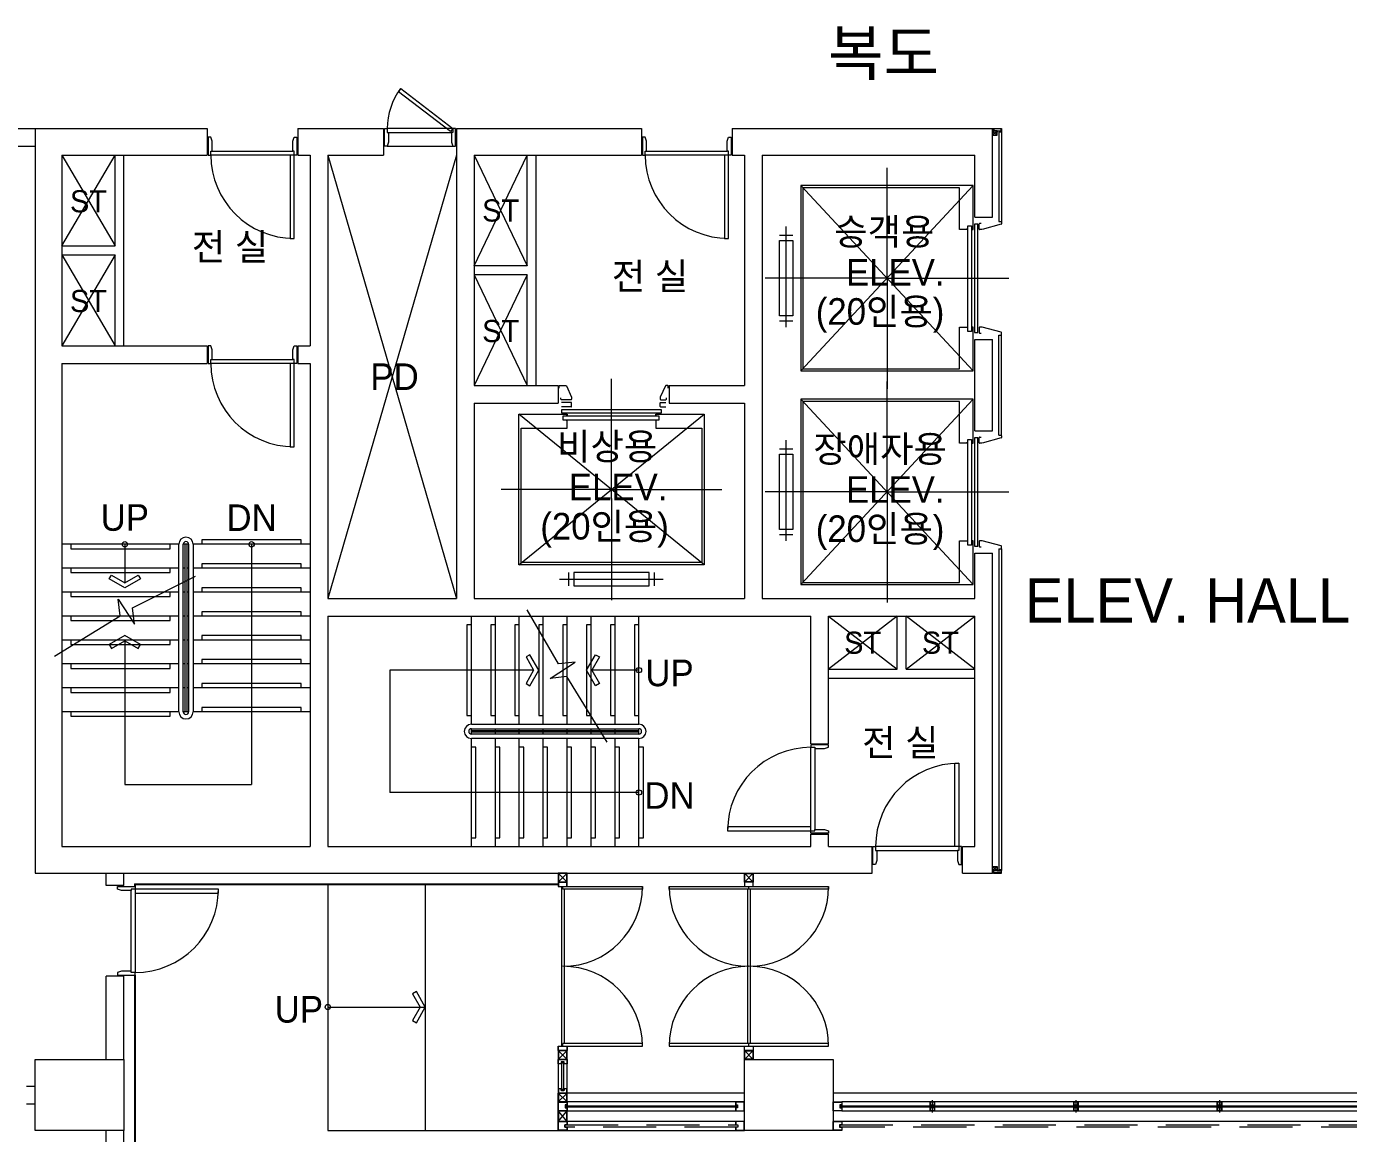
# Model space of a CAD drawing. Header units: millimetres. Extents: x 43806 to 399860, y -65551 to 59129.
# Drawn here: x 64870 to 79786, y 30509 to 42996 of the extents above; entities that cross this region are included whole.
import ezdxf
from ezdxf.enums import TextEntityAlignment as Align

# ---------------------------------------------------------------- set-up
doc = ezdxf.new("R2010")
doc.units = ezdxf.units.MM
doc.header["$LTSCALE"] = 400
doc.header["$MEASUREMENT"] = 0
doc.linetypes.add('광-XR-PLAN$0$HID', pattern=[2.3, 1.5, -0.8])
doc.linetypes.add('광-XR-PLAN$0$HIDDEN', pattern=[0.375, 0.25, -0.125])
doc.layers.add('A', color=8, linetype='CONTINUOUS', lineweight=0)
doc.styles.add('CS', font='', dxfattribs={"height": 300})
doc.styles.get('CS').set_extended_font_data('HYwulM')

msp = doc.modelspace()

# ---------------------------------------------------------------- linework, layer by layer
at = {"layer": 'A'}
for p, q in [((69066, 42258), (69092, 42294)), ((69653, 41809), (69066, 42258)), ((69092, 42294), (69680, 41845)), ((68910, 41845), (68910, 41845)), ((68910, 41845), (68940, 41845)), ((68910, 41645), (68910, 41845)), ((69680, 41845), (68940, 41845)), ((68940, 41845), (68940, 41800)), ((68940, 41800), (68955, 41800)), ((68955, 41800), (69665, 41800)), ((68955, 41800), (68955, 41690)), ((69680, 41845), (69653, 41809)), ((69680, 41800), (69665, 41800)), ((69665, 41800), (69665, 41690)), ((69710, 41845), (69680, 41845)), ((69680, 41845), (69680, 41800)), ((69710, 41845), (69710, 41845)), ((69710, 41645), (69710, 41845)), ((75820, 41818), (75770, 41818)), ((75770, 41818), (75770, 41768)), ((75820, 41818), (75770, 41818)), ((75770, 41818), (75770, 41768)), ((75770, 41768), (75820, 41768)), ((75770, 41768), (75820, 41768)), ((75772, 41816), (75818, 41770)), ((75818, 41816), (75772, 41816)), ((75772, 41816), (75772, 41770)), ((75772, 41770), (75818, 41816)), ((75772, 41770), (75818, 41770)), ((75780, 41818), (75780, 41845)), ((75780, 41845), (75870, 41845)), ((75783, 41818), (75780, 41818)), ((75867, 41842), (75783, 41842)), ((75783, 41842), (75783, 41818)), ((75818, 41770), (75818, 41816)), ((75820, 41768), (75820, 41818)), ((75820, 41768), (75820, 41818)), ((75820, 41805), (75820, 41818)), ((75820, 41818), (75867, 41818)), ((75823, 41805), (75820, 41805)), ((75870, 41815), (75823, 41815)), ((75823, 41815), (75823, 41805)), ((75870, 41805), (75840, 41805)), ((75870, 41805), (75840, 41805)), ((75867, 41818), (75867, 41842)), ((75870, 41845), (75870, 41817)), ((75870, 41817), (75870, 41815)), ((66950, 41745), (66920, 41745)), ((66920, 41745), (66920, 41545)), ((66965, 41700), (66950, 41745)), ((66950, 41745), (66950, 41745)), ((66965, 41590), (66965, 41700)), ((67875, 41700), (67890, 41745)), ((67875, 41590), (67875, 41700)), ((67890, 41745), (67890, 41745)), ((67890, 41745), (67920, 41745)), ((67920, 41745), (67920, 41545)), ((68940, 41645), (68910, 41645)), ((68955, 41690), (68940, 41645)), ((68940, 41645), (69680, 41645)), ((68940, 41645), (68940, 41645)), ((69665, 41690), (69680, 41645)), ((69680, 41645), (69680, 41645)), ((69680, 41645), (69710, 41645)), ((71850, 41745), (71820, 41745)), ((71820, 41745), (71820, 41545)), ((71865, 41700), (71850, 41745)), ((71850, 41745), (71850, 41745)), ((71865, 41590), (71865, 41700)), ((72775, 41700), (72790, 41745)), ((72775, 41590), (72775, 41700)), ((72790, 41745), (72790, 41745)), ((72790, 41745), (72820, 41745)), ((72820, 41745), (72820, 41545)), ((66920, 41545), (66920, 41545)), ((66920, 41545), (66950, 41545)), ((66950, 41545), (66950, 41590)), ((66950, 41590), (66965, 41590)), ((67890, 41545), (66950, 41545)), ((66965, 41590), (67875, 41590)), ((67845, 41545), (67845, 40605)), ((67890, 41545), (67845, 41545)), ((67890, 41590), (67875, 41590)), ((67890, 41545), (67890, 41590)), ((67890, 40605), (67890, 41545)), ((67920, 41545), (67890, 41545)), ((67920, 41545), (67920, 41545)), ((71820, 41545), (71820, 41545)), ((71820, 41545), (71850, 41545)), ((71850, 41545), (71850, 41590)), ((71850, 41590), (71865, 41590)), ((72790, 41545), (71850, 41545)), ((71865, 41590), (72775, 41590)), ((72745, 41545), (72745, 40605)), ((72790, 41545), (72745, 41545)), ((72790, 41590), (72775, 41590)), ((72790, 41545), (72790, 41590)), ((72790, 40605), (72790, 41545)), ((72820, 41545), (72790, 41545)), ((72820, 41545), (72820, 41545)), ((74579, 40155), (74579, 41400)), ((75552, 41200), (73605, 41200)), ((73605, 39110), (75552, 41200)), ((73605, 41200), (75552, 39110)), ((73605, 41200), (73605, 39110)), ((75395, 41175), (73630, 41175)), ((73630, 41175), (73630, 39135)), ((75395, 40705), (75395, 41175)), ((75552, 40705), (75552, 41200)), ((73440, 39605), (73440, 40740)), ((75490, 39555), (75490, 40745)), ((75490, 40745), (75530, 40745)), ((75530, 40745), (75530, 39555)), ((75565, 40765), (75565, 39545)), ((75605, 40765), (75565, 40765)), ((75605, 39545), (75605, 40765)), ((75620, 40710), (75620, 40770)), ((75625, 40775), (75640, 40775)), ((75866, 40764), (75651, 40705)), ((75840, 40795), (75870, 40795)), ((75840, 40795), (75865, 40795)), ((75870, 40790), (75870, 40768)), ((67845, 40605), (67890, 40605)), ((72745, 40605), (72790, 40605)), ((73365, 40640), (73515, 40640)), ((73365, 40580), (73515, 40580)), ((73365, 39730), (73365, 40580)), ((73515, 40580), (73515, 39730)), ((75480, 40705), (75395, 40705)), ((75480, 40715), (75480, 40705)), ((75540, 40715), (75540, 40705)), ((75540, 40705), (75552, 40705)), ((75649, 40705), (75625, 40705)), ((74579, 40155), (73205, 40155)), ((74579, 40155), (75952, 40155)), ((74579, 40155), (74579, 38910)), ((75490, 40155), (75530, 40155)), ((75565, 40155), (75605, 40155)), ((73515, 39730), (73365, 39730)), ((73515, 39670), (73365, 39670)), ((75395, 39135), (75395, 39605)), ((75395, 39605), (75480, 39605)), ((75480, 39605), (75480, 39595)), ((75530, 39555), (75490, 39555)), ((75540, 39595), (75540, 39605)), ((75540, 39605), (75540, 39595)), ((75552, 39605), (75540, 39605)), ((75552, 39110), (75552, 39605)), ((75565, 39545), (75605, 39545)), ((75620, 39600), (75620, 39540)), ((75649, 39605), (75625, 39605)), ((75625, 39535), (75640, 39535)), ((75866, 39546), (75651, 39604)), ((75870, 39520), (75870, 39541)), ((66950, 39395), (66920, 39395)), ((66920, 39395), (66920, 39195)), ((66965, 39350), (66950, 39395)), ((66950, 39395), (66950, 39395)), ((67875, 39350), (67890, 39395)), ((67890, 39395), (67890, 39395)), ((67890, 39395), (67920, 39395)), ((67920, 39395), (67920, 39195)), ((75840, 39515), (75865, 39515)), ((66950, 39195), (66950, 39240)), ((66950, 39240), (66965, 39240)), ((66965, 39240), (66965, 39350)), ((66965, 39240), (67875, 39240)), ((67875, 39240), (67875, 39350)), ((67890, 39240), (67875, 39240)), ((67890, 39195), (67890, 39240)), ((66920, 39195), (66920, 39195)), ((66920, 39195), (66950, 39195)), ((67890, 39195), (66950, 39195)), ((67845, 39195), (67845, 38255)), ((67890, 39195), (67845, 39195)), ((67890, 38255), (67890, 39195)), ((67920, 39195), (67890, 39195)), ((67920, 39195), (67920, 39195)), ((73605, 39110), (75552, 39110)), ((73630, 39135), (75395, 39135)), ((71470, 37673), (71470, 39022)), ((74579, 37745), (74579, 38990)), ((75552, 38790), (73605, 38790)), ((73605, 36700), (75552, 38790)), ((73605, 38790), (75552, 36700)), ((73605, 38790), (73605, 36700)), ((75552, 38295), (75552, 38790)), ((70910, 38635), (70910, 38675)), ((70910, 38675), (72030, 38675)), ((72030, 38635), (70910, 38635)), ((72030, 38675), (72030, 38635)), ((75395, 38765), (73630, 38765)), ((73630, 38765), (73630, 36725)), ((75395, 38295), (75395, 38765)), ((70425, 38622), (70970, 38622)), ((70425, 36925), (72515, 38622)), ((72515, 36925), (70425, 38622)), ((70425, 36925), (70425, 38622)), ((70920, 38600), (70920, 38560)), ((72010, 38600), (70920, 38600)), ((70920, 38560), (72010, 38560)), ((70960, 38610), (70970, 38610)), ((70970, 38610), (70960, 38610)), ((70970, 38550), (70960, 38550)), ((70970, 38622), (70970, 38610)), ((70970, 38465), (70970, 38550)), ((71970, 38610), (71970, 38622)), ((71970, 38622), (72515, 38622)), ((71980, 38610), (71970, 38610)), ((71980, 38550), (71970, 38550)), ((71970, 38550), (71970, 38465)), ((72010, 38560), (72010, 38600)), ((72515, 38622), (72515, 36925)), ((70450, 36950), (70450, 38465)), ((70450, 38465), (70970, 38465)), ((71970, 38465), (72490, 38465)), ((72490, 38465), (72490, 36950)), ((75490, 37145), (75490, 38335)), ((75490, 38335), (75530, 38335)), ((75530, 38335), (75530, 37145)), ((75565, 38355), (75565, 37135)), ((75605, 38355), (75565, 38355)), ((75605, 37135), (75605, 38355)), ((75620, 38300), (75620, 38360)), ((75625, 38365), (75640, 38365)), ((75866, 38354), (75651, 38295)), ((75840, 38385), (75865, 38385)), ((75870, 38380), (75870, 38358)), ((67845, 38255), (67890, 38255)), ((73365, 38230), (73515, 38230)), ((73440, 37195), (73440, 38330)), ((75480, 38295), (75395, 38295)), ((75480, 38305), (75480, 38295)), ((75540, 38305), (75540, 38295)), ((75540, 38295), (75552, 38295)), ((75649, 38295), (75625, 38295)), ((73365, 38170), (73515, 38170)), ((73365, 37320), (73365, 38170)), ((73515, 38170), (73515, 37320)), ((71470, 37773), (70225, 37773)), ((71470, 37773), (72715, 37773)), ((74579, 37745), (73205, 37745)), ((74579, 37745), (75952, 37745)), ((74579, 37745), (74579, 36500)), ((75490, 37745), (75530, 37745)), ((75565, 37745), (75605, 37745)), ((71470, 37673), (71470, 36525)), ((73515, 37320), (73365, 37320)), ((66590, 37155), (65270, 37155)), ((65370, 37155), (65370, 37105)), ((65980, 37155), (65980, 36722)), ((66490, 37105), (66490, 37155)), ((66590, 35265), (66590, 37155)), ((66700, 37155), (66640, 37155)), ((66640, 35265), (66640, 37155)), ((66660, 35265), (66660, 37155)), ((66680, 37155), (66680, 35265)), ((66700, 37155), (66700, 35265)), ((66750, 37155), (66750, 35265)), ((68070, 37155), (66750, 37155)), ((67970, 37205), (66850, 37205)), ((66850, 37205), (66850, 37155)), ((67410, 37155), (67410, 34445)), ((67970, 37155), (67970, 37205)), ((73515, 37260), (73365, 37260)), ((75395, 36725), (75395, 37195)), ((75395, 37195), (75480, 37195)), ((75480, 37195), (75480, 37185)), ((75530, 37145), (75490, 37145)), ((75540, 37185), (75540, 37195)), ((75540, 37195), (75540, 37185)), ((75552, 37195), (75540, 37195)), ((75552, 36700), (75552, 37195)), ((75620, 37190), (75620, 37130)), ((75649, 37195), (75625, 37195)), ((75866, 37136), (75651, 37194)), ((65370, 37105), (66490, 37105)), ((75565, 37135), (75605, 37135)), ((75625, 37125), (75640, 37125)), ((75840, 37105), (75865, 37105)), ((75870, 37110), (75870, 37131)), ((66590, 36885), (65270, 36885)), ((65370, 36885), (65370, 36835)), ((66490, 36835), (66490, 36885)), ((66660, 36885), (66640, 36885)), ((66700, 36885), (66680, 36885)), ((68070, 36885), (66750, 36885)), ((67970, 36935), (66850, 36935)), ((66850, 36935), (66850, 36885)), ((67970, 36885), (67970, 36935)), ((72515, 36925), (70425, 36925)), ((72490, 36950), (70450, 36950)), ((65370, 36835), (66490, 36835)), ((65805, 36765), (65829, 36808)), ((65980, 36665), (65805, 36765)), ((65829, 36808), (65980, 36722)), ((65980, 36722), (66131, 36808)), ((66155, 36765), (65980, 36665)), ((66068, 36440), (66777, 36795)), ((66131, 36808), (66155, 36765)), ((70885, 36760), (72055, 36760)), ((70985, 36835), (70985, 36685)), ((71045, 36835), (71045, 36685)), ((71895, 36835), (71045, 36835)), ((71895, 36685), (71895, 36835)), ((71955, 36685), (71955, 36835)), ((73605, 36700), (75552, 36700)), ((73630, 36725), (75395, 36725)), ((66590, 36615), (65270, 36615)), ((65370, 36615), (65370, 36565)), ((65370, 36565), (66490, 36565)), ((66490, 36565), (66490, 36615)), ((66660, 36615), (66640, 36615)), ((66700, 36615), (66680, 36615)), ((68070, 36615), (66750, 36615)), ((67970, 36665), (66850, 36665)), ((66850, 36665), (66850, 36615)), ((67970, 36615), (67970, 36665)), ((71045, 36685), (71895, 36685)), ((65927, 36349), (65905, 36535)), ((65905, 36535), (66089, 36254)), ((66089, 36254), (66068, 36440)), ((67970, 36395), (66850, 36395)), ((66850, 36395), (66850, 36345)), ((67970, 36345), (67970, 36395)), ((70874, 35805), (70519, 36415)), ((65187, 35894), (65927, 36349)), ((66590, 36345), (65270, 36345)), ((65370, 36345), (65370, 36295)), ((65370, 36295), (66490, 36295)), ((66490, 36295), (66490, 36345)), ((66660, 36345), (66640, 36345)), ((66700, 36345), (66680, 36345)), ((68070, 36345), (66750, 36345)), ((69890, 35125), (69890, 36345)), ((70160, 35125), (70160, 36345)), ((70430, 35125), (70430, 36345)), ((70700, 35125), (70700, 36345)), ((70970, 35125), (70970, 36345)), ((71240, 35125), (71240, 36345)), ((71510, 35125), (71510, 36345)), ((71780, 35125), (71780, 36345)), ((65980, 36125), (65805, 36024)), ((66155, 36024), (65980, 36125)), ((67970, 36125), (66850, 36125)), ((66850, 36125), (66850, 36075)), ((67970, 36075), (67970, 36125)), ((69890, 36245), (69840, 36245)), ((69840, 36245), (69840, 35225)), ((70160, 36245), (70110, 36245)), ((70110, 36245), (70110, 35225)), ((70430, 36245), (70380, 36245)), ((70380, 36245), (70380, 35225)), ((70700, 36245), (70650, 36245)), ((70650, 36245), (70650, 35225)), ((70970, 36245), (70920, 36245)), ((70920, 36245), (70920, 35225)), ((71240, 36245), (71190, 36245)), ((71190, 36245), (71190, 35225)), ((71510, 36245), (71460, 36245)), ((71460, 36245), (71460, 35225)), ((71780, 36245), (71730, 36245)), ((71730, 36245), (71730, 35225)), ((66590, 36075), (65270, 36075)), ((65370, 36075), (65370, 36025)), ((65370, 36025), (66490, 36025)), ((65805, 36024), (65829, 35981)), ((65829, 35981), (65980, 36067)), ((65980, 36067), (65980, 34445)), ((65980, 36067), (66131, 35981)), ((66131, 35981), (66155, 36024)), ((66490, 36025), (66490, 36075)), ((66660, 36075), (66640, 36075)), ((66700, 36075), (66680, 36075)), ((68070, 36075), (66750, 36075)), ((66590, 35805), (65270, 35805)), ((65370, 35805), (65370, 35755)), ((66490, 35755), (66490, 35805)), ((66660, 35805), (66640, 35805)), ((66700, 35805), (66680, 35805)), ((68070, 35805), (66750, 35805)), ((67970, 35855), (66850, 35855)), ((66850, 35855), (66850, 35805)), ((67970, 35805), (67970, 35855)), ((70550, 35910), (70506, 35885)), ((70506, 35885), (70592, 35735)), ((70650, 35735), (70550, 35910)), ((70779, 35643), (71061, 35826)), ((71061, 35826), (70874, 35805)), ((71190, 35735), (71290, 35910)), ((71334, 35885), (71248, 35735)), ((71290, 35910), (71334, 35885)), ((65370, 35755), (66490, 35755)), ((68970, 35735), (68970, 34355)), ((70592, 35735), (68970, 35735)), ((70592, 35735), (70506, 35584)), ((70550, 35559), (70650, 35735)), ((70966, 35664), (70779, 35643)), ((71421, 34925), (70966, 35664)), ((71290, 35559), (71190, 35735)), ((71780, 35735), (71248, 35735)), ((71248, 35735), (71334, 35584)), ((66590, 35535), (65270, 35535)), ((65370, 35535), (65370, 35485)), ((66490, 35485), (66490, 35535)), ((66660, 35535), (66640, 35535)), ((66700, 35535), (66680, 35535)), ((66700, 35535), (66680, 35535)), ((68070, 35535), (66750, 35535)), ((67970, 35585), (66850, 35585)), ((66850, 35585), (66850, 35535)), ((67970, 35535), (67970, 35585)), ((70506, 35584), (70550, 35559)), ((71334, 35584), (71290, 35559)), ((65370, 35485), (66490, 35485)), ((66590, 35265), (65270, 35265)), ((65370, 35265), (65370, 35215)), ((65370, 35215), (66490, 35215)), ((66490, 35215), (66490, 35265)), ((66660, 35265), (66640, 35265)), ((66680, 35265), (66660, 35265)), ((66700, 35265), (66680, 35265)), ((66700, 35265), (66680, 35265)), ((68070, 35265), (66750, 35265)), ((66750, 35265), (66750, 35265)), ((67970, 35315), (66850, 35315)), ((66850, 35315), (66850, 35265)), ((67970, 35265), (67970, 35315)), ((69840, 35225), (69890, 35225)), ((70110, 35225), (70160, 35225)), ((70380, 35225), (70430, 35225)), ((70650, 35225), (70700, 35225)), ((70920, 35225), (70970, 35225)), ((71190, 35225), (71240, 35225)), ((71460, 35225), (71510, 35225)), ((71730, 35225), (71780, 35225)), ((69890, 35125), (71780, 35125)), ((69890, 35055), (69890, 35075)), ((69890, 35075), (71780, 35075)), ((69890, 35035), (69890, 35055)), ((69890, 35055), (71780, 35055)), ((70160, 35055), (70160, 35075)), ((70430, 35055), (70430, 35075)), ((70700, 35055), (70700, 35075)), ((70970, 35055), (70970, 35075)), ((71240, 35055), (71240, 35075)), ((71510, 35055), (71510, 35075)), ((71780, 35055), (71780, 35075)), ((71780, 35035), (71780, 35055)), ((71780, 35035), (69890, 35035)), ((69890, 35015), (69890, 35035)), ((69890, 35015), (69890, 35035)), ((71780, 35015), (69890, 35015)), ((69890, 34965), (69890, 34965)), ((71780, 34965), (69890, 34965)), ((69890, 33745), (69890, 34965)), ((70160, 35015), (70160, 35035)), ((70160, 35015), (70160, 35035)), ((70160, 33745), (70160, 34965)), ((70430, 35015), (70430, 35035)), ((70430, 33745), (70430, 34965)), ((70700, 35015), (70700, 35035)), ((70700, 33745), (70700, 34965)), ((70970, 35015), (70970, 35035)), ((70970, 33745), (70970, 34965)), ((71240, 35015), (71240, 35035)), ((71240, 33745), (71240, 34965)), ((71510, 35015), (71510, 35035)), ((71510, 33745), (71510, 34965)), ((71780, 35015), (71780, 35035)), ((71780, 35015), (71780, 35035)), ((71780, 33745), (71780, 34965)), ((71780, 34965), (71780, 34965)), ((69940, 34865), (69890, 34865)), ((69940, 33845), (69940, 34865)), ((70210, 34865), (70160, 34865)), ((70210, 33845), (70210, 34865)), ((70480, 34865), (70430, 34865)), ((70480, 33845), (70480, 34865)), ((70750, 34865), (70700, 34865)), ((70750, 33845), (70750, 34865)), ((71020, 34865), (70970, 34865)), ((71020, 33845), (71020, 34865)), ((71290, 34865), (71240, 34865)), ((71290, 33845), (71290, 34865)), ((71560, 34865), (71510, 34865)), ((71560, 33845), (71560, 34865)), ((71830, 34865), (71780, 34865)), ((71830, 33845), (71830, 34865)), ((73720, 34895), (73720, 34895)), ((73720, 34895), (73720, 34865)), ((73920, 34895), (73720, 34895)), ((73720, 33925), (73720, 34865)), ((73720, 34865), (73765, 34865)), ((73765, 34865), (73765, 34850)), ((73765, 34850), (73765, 33940)), ((73765, 34850), (73875, 34850)), ((73875, 34850), (73920, 34865)), ((73920, 34865), (73920, 34895)), ((73920, 34865), (73920, 34865)), ((75345, 33745), (75345, 34685)), ((75345, 34685), (75390, 34685)), ((75390, 34685), (75390, 33745)), ((65980, 34445), (67410, 34445)), ((71780, 34355), (68970, 34355)), ((73720, 33970), (72780, 33970)), ((72780, 33970), (72780, 33925)), ((72780, 33925), (73720, 33925)), ((73720, 33925), (73720, 33970)), ((73720, 33895), (73720, 33925)), ((73720, 33925), (73765, 33925)), ((73720, 33895), (73720, 33895)), ((73920, 33895), (73720, 33895)), ((73765, 33925), (73765, 33940)), ((73765, 33940), (73875, 33940)), ((73875, 33940), (73920, 33925)), ((73920, 33925), (73920, 33925)), ((73920, 33925), (73920, 33895)), ((69890, 33845), (69940, 33845)), ((70160, 33845), (70210, 33845)), ((70430, 33845), (70480, 33845)), ((70700, 33845), (70750, 33845)), ((70970, 33845), (71020, 33845)), ((71240, 33845), (71290, 33845)), ((71510, 33845), (71560, 33845)), ((71780, 33845), (71830, 33845)), ((74420, 33745), (74420, 33745)), ((74420, 33745), (74450, 33745)), ((74420, 33545), (74420, 33745)), ((75390, 33745), (74450, 33745)), ((74450, 33745), (74450, 33700)), ((75390, 33745), (75345, 33745)), ((75420, 33745), (75390, 33745)), ((75390, 33745), (75390, 33700)), ((75420, 33745), (75420, 33745)), ((75420, 33545), (75420, 33745)), ((74450, 33700), (74465, 33700)), ((74465, 33590), (74450, 33545)), ((74465, 33700), (75375, 33700)), ((74465, 33700), (74465, 33590)), ((75390, 33700), (75375, 33700)), ((75375, 33700), (75375, 33590)), ((75375, 33590), (75390, 33545)), ((70970, 33445), (70870, 33445)), ((70870, 33445), (70870, 33345)), ((70874, 33349), (70966, 33441)), ((70966, 33349), (70874, 33441)), ((70966, 33441), (70874, 33441)), ((70874, 33441), (70874, 33349)), ((70966, 33349), (70966, 33441)), ((70970, 33345), (70970, 33445)), ((72970, 33345), (72970, 33445)), ((72970, 33445), (73070, 33445)), ((73066, 33349), (72974, 33441)), ((72974, 33349), (73066, 33441)), ((72974, 33349), (72974, 33441)), ((72974, 33441), (73066, 33441)), ((73066, 33441), (73066, 33349)), ((73070, 33445), (73070, 33345)), ((74450, 33545), (74420, 33545)), ((74450, 33545), (74450, 33545)), ((75390, 33545), (75390, 33545)), ((75390, 33545), (75420, 33545)), ((75770, 33472), (75770, 33522)), ((75770, 33522), (75820, 33522)), ((75770, 33472), (75770, 33522)), ((75770, 33522), (75820, 33522)), ((75820, 33472), (75770, 33472)), ((75820, 33472), (75770, 33472)), ((75772, 33474), (75818, 33520)), ((75772, 33474), (75772, 33520)), ((75772, 33520), (75818, 33520)), ((75772, 33520), (75818, 33474)), ((75818, 33474), (75772, 33474)), ((75783, 33472), (75780, 33472)), ((75780, 33472), (75780, 33445)), ((75780, 33445), (75870, 33445)), ((75783, 33448), (75783, 33472)), ((75867, 33448), (75783, 33448)), ((75818, 33520), (75818, 33474)), ((75820, 33522), (75820, 33472)), ((75820, 33522), (75820, 33472)), ((75823, 33484), (75820, 33484)), ((75820, 33484), (75820, 33472)), ((75820, 33472), (75867, 33472)), ((75823, 33475), (75823, 33484)), ((75870, 33475), (75823, 33475)), ((75870, 33485), (75840, 33485)), ((75870, 33485), (75840, 33485)), ((75867, 33472), (75867, 33448)), ((75870, 33472), (75870, 33475)), ((75870, 33445), (75870, 33472)), ((65896, 33265), (65896, 33295)), ((65896, 33295), (66096, 33295)), ((65941, 33250), (65896, 33265)), ((65896, 33265), (65896, 33265)), ((66096, 33265), (66051, 33265)), ((66051, 33265), (66051, 33250)), ((66096, 33295), (66096, 33295)), ((66096, 33295), (66096, 33265)), ((66096, 33265), (66096, 32325)), ((67036, 33265), (66096, 33265)), ((66096, 33265), (66096, 33220)), ((67036, 33220), (67036, 33265)), ((70870, 33345), (70970, 33345)), ((70970, 33345), (70870, 33345)), ((70870, 33345), (70870, 33295)), ((70870, 33295), (70970, 33295)), ((70968, 33343), (70872, 33343)), ((70872, 33343), (70872, 33297)), ((70872, 33297), (70968, 33297)), ((70874, 33349), (70966, 33349)), ((70905, 33295), (70905, 31495)), ((70920, 33265), (70920, 33295)), ((70920, 33295), (71820, 33295)), ((71820, 33265), (70920, 33265)), ((70935, 33265), (70935, 31525)), ((70968, 33297), (70968, 33343)), ((70970, 33295), (70970, 33345)), ((71820, 33295), (71820, 33265)), ((72120, 33265), (72120, 33295)), ((72120, 33295), (73920, 33295)), ((73920, 33265), (72120, 33265)), ((73070, 33345), (72970, 33345)), ((73070, 33345), (72970, 33345)), ((72970, 33345), (72970, 33295)), ((72970, 33295), (73070, 33295)), ((73068, 33343), (72972, 33343)), ((72972, 33343), (72972, 33297)), ((72972, 33297), (73068, 33297)), ((73066, 33349), (72974, 33349)), ((73005, 33265), (73005, 31525)), ((73020, 33265), (73020, 33295)), ((73035, 33265), (73035, 31525)), ((73068, 33297), (73068, 33343)), ((73070, 33295), (73070, 33345)), ((73920, 33295), (73920, 33265)), ((66051, 33250), (65941, 33250)), ((66051, 32340), (66051, 33250)), ((66096, 33220), (67036, 33220)), ((65941, 32340), (65896, 32325)), ((65896, 32325), (65896, 32325)), ((65896, 32325), (65896, 32295)), ((65896, 32295), (66096, 32295)), ((66051, 32340), (65941, 32340)), ((66051, 32325), (66051, 32340)), ((66096, 32325), (66051, 32325)), ((66096, 32295), (66096, 32325)), ((66096, 32295), (66096, 32295)), ((69270, 32110), (69226, 32085)), ((69226, 32085), (69312, 31935)), ((69370, 31935), (69270, 32110)), ((68270, 31935), (69370, 31935)), ((69312, 31935), (69226, 31784)), ((69270, 31759), (69370, 31935)), ((69226, 31784), (69270, 31759)), ((70870, 31495), (70970, 31495)), ((70870, 31445), (70870, 31495)), ((70872, 31493), (70968, 31493)), ((70872, 31447), (70872, 31493)), ((70920, 31495), (70920, 31525)), ((71820, 31525), (70920, 31525)), ((70920, 31495), (71820, 31495)), ((70968, 31493), (70968, 31447)), ((70970, 31495), (70970, 31445)), ((71820, 31495), (71820, 31525)), ((73920, 31525), (72120, 31525)), ((72120, 31525), (72120, 31495)), ((72120, 31495), (73920, 31495)), ((72970, 31495), (73070, 31495)), ((72970, 31445), (72970, 31495)), ((72972, 31493), (73068, 31493)), ((72972, 31447), (72972, 31493)), ((73020, 31495), (73020, 31525)), ((73068, 31493), (73068, 31447)), ((73070, 31495), (73070, 31445)), ((73920, 31495), (73920, 31525)), ((70970, 31445), (70870, 31445)), ((70870, 31445), (70870, 31345)), ((70970, 31445), (70870, 31445)), ((70870, 31345), (70970, 31345)), ((70870, 31295), (70870, 31345)), ((70870, 31345), (70970, 31345)), ((70968, 31447), (70872, 31447)), ((70872, 31297), (70872, 31343)), ((70872, 31343), (70968, 31343)), ((70874, 31349), (70966, 31441)), ((70966, 31349), (70874, 31441)), ((70966, 31441), (70874, 31441)), ((70874, 31441), (70874, 31349)), ((70874, 31349), (70966, 31349)), ((70966, 31349), (70966, 31441)), ((70968, 31343), (70968, 31297)), ((70970, 31345), (70970, 31445)), ((70970, 31345), (70970, 31295)), ((72970, 31345), (72970, 31445)), ((72970, 31445), (73070, 31445)), ((73070, 31445), (72970, 31445)), ((73070, 31345), (72970, 31345)), ((73068, 31447), (72972, 31447)), ((73066, 31349), (72974, 31441)), ((72974, 31349), (73066, 31441)), ((72974, 31349), (72974, 31441)), ((72974, 31441), (73066, 31441)), ((73066, 31349), (72974, 31349)), ((73066, 31441), (73066, 31349)), ((73070, 31445), (73070, 31345)), ((70870, 31295), (70870, 31015)), ((70906, 31295), (70870, 31295)), ((70904, 31297), (70872, 31297)), ((70936, 31317), (70904, 31317)), ((70904, 31317), (70904, 31297)), ((70906, 31305), (70934, 31315)), ((70906, 31315), (70934, 31315)), ((70906, 31305), (70906, 31315)), ((70934, 31315), (70906, 31315)), ((70906, 31315), (70906, 31295)), ((70934, 31305), (70906, 31305)), ((70912, 31005), (70912, 31305)), ((70912, 31305), (70928, 31305)), ((70928, 31305), (70928, 31005)), ((70934, 31315), (70934, 31305)), ((70934, 31295), (70934, 31315)), ((70970, 31295), (70934, 31295)), ((70936, 31297), (70936, 31317)), ((70968, 31297), (70936, 31297)), ((70970, 31015), (70970, 31295)), ((70906, 31015), (70870, 31015)), ((70870, 31015), (70870, 30965)), ((70970, 30965), (70870, 30965)), ((70870, 30965), (70870, 30865)), ((70870, 30965), (70970, 30965)), ((70904, 31013), (70872, 31013)), ((70872, 31013), (70872, 30967)), ((70872, 30967), (70968, 30967)), ((70874, 30869), (70966, 30961)), ((70966, 30869), (70874, 30961)), ((70966, 30961), (70874, 30961)), ((70874, 30961), (70874, 30869)), ((70904, 30993), (70904, 31013)), ((70936, 30993), (70904, 30993)), ((70906, 30995), (70906, 31015)), ((70906, 31005), (70934, 30995)), ((70934, 31005), (70906, 31005)), ((70906, 31005), (70906, 30995)), ((70906, 30995), (70934, 30995)), ((70934, 30995), (70906, 30995)), ((70928, 31005), (70912, 31005)), ((70934, 31015), (70934, 30995)), ((70970, 31015), (70934, 31015)), ((70934, 30995), (70934, 31005)), ((70936, 31013), (70936, 30993)), ((70968, 31013), (70936, 31013)), ((70966, 30869), (70966, 30961)), ((70968, 30967), (70968, 31013)), ((70970, 30965), (70970, 31015)), ((70970, 30865), (70970, 30965)), ((75090, 30885), (75090, 30745)), ((76710, 30885), (76710, 30745)), ((78330, 30885), (78330, 30745)), ((70870, 30765), (70870, 30865)), ((70870, 30865), (70970, 30865)), ((70870, 30865), (70970, 30865)), ((70970, 30765), (70870, 30765)), ((70870, 30765), (70870, 30645)), ((70970, 30765), (70870, 30765)), ((70872, 30767), (70872, 30863)), ((70872, 30863), (70968, 30863)), ((70968, 30767), (70872, 30767)), ((70874, 30869), (70966, 30869)), ((70874, 30649), (70966, 30761)), ((70966, 30649), (70874, 30761)), ((70966, 30761), (70874, 30761)), ((70874, 30761), (70874, 30649)), ((70968, 30831), (70948, 30831)), ((70948, 30831), (70948, 30799)), ((70948, 30799), (70968, 30799)), ((70960, 30801), (70950, 30829)), ((70950, 30801), (70950, 30829)), ((70950, 30829), (70960, 30829)), ((70970, 30829), (70950, 30829)), ((70950, 30829), (70950, 30801)), ((70960, 30801), (70950, 30801)), ((70950, 30801), (70970, 30801)), ((70960, 30829), (70960, 30801)), ((70960, 30807), (70960, 30823)), ((70960, 30823), (72880, 30823)), ((72880, 30807), (70960, 30807)), ((70966, 30649), (70966, 30761)), ((70968, 30863), (70968, 30831)), ((70968, 30799), (70968, 30767)), ((72870, 30865), (70970, 30865)), ((70970, 30865), (70970, 30829)), ((70970, 30801), (70970, 30765)), ((70970, 30765), (72870, 30765)), ((70970, 30645), (70970, 30765)), ((72970, 30865), (72870, 30865)), ((72870, 30865), (72870, 30829)), ((72870, 30829), (72890, 30829)), ((72890, 30801), (72870, 30801)), ((72870, 30801), (72870, 30765)), ((72870, 30765), (72970, 30765)), ((72968, 30863), (72872, 30863)), ((72872, 30863), (72872, 30831)), ((72872, 30831), (72892, 30831)), ((72892, 30799), (72872, 30799)), ((72872, 30799), (72872, 30767)), ((72872, 30767), (72968, 30767)), ((72880, 30823), (72880, 30807)), ((72890, 30829), (72890, 30801)), ((72892, 30831), (72892, 30799)), ((72968, 30767), (72968, 30863)), ((72970, 30765), (72970, 30865)), ((73970, 30765), (73970, 30865)), ((73970, 30865), (74070, 30865)), ((74070, 30765), (73970, 30765)), ((73972, 30767), (73972, 30863)), ((73972, 30863), (74068, 30863)), ((74068, 30767), (73972, 30767)), ((74068, 30831), (74048, 30831)), ((74048, 30831), (74048, 30799)), ((74048, 30799), (74068, 30799)), ((74070, 30829), (74050, 30829)), ((74050, 30829), (74050, 30801)), ((74050, 30801), (74070, 30801)), ((74060, 30807), (74060, 30823)), ((74060, 30823), (80980, 30823)), ((80980, 30807), (74060, 30807)), ((74068, 30863), (74068, 30831)), ((74068, 30799), (74068, 30767)), ((80970, 30865), (74070, 30865)), ((74070, 30865), (74070, 30829)), ((74070, 30801), (74070, 30765)), ((74070, 30765), (80970, 30765)), ((75065, 30829), (75065, 30865)), ((75065, 30865), (75115, 30865)), ((75085, 30829), (75065, 30829)), ((75065, 30801), (75085, 30801)), ((75065, 30765), (75065, 30801)), ((75115, 30765), (75065, 30765)), ((75113, 30863), (75067, 30863)), ((75067, 30863), (75067, 30831)), ((75067, 30831), (75087, 30831)), ((75087, 30799), (75067, 30799)), ((75067, 30799), (75067, 30767)), ((75067, 30767), (75113, 30767)), ((75075, 30829), (75085, 30801)), ((75075, 30801), (75075, 30829)), ((75075, 30829), (75085, 30829)), ((75085, 30801), (75075, 30801)), ((75085, 30829), (75085, 30801)), ((75085, 30801), (75085, 30829)), ((75087, 30831), (75087, 30799)), ((75093, 30799), (75093, 30831)), ((75093, 30831), (75113, 30831)), ((75113, 30799), (75093, 30799)), ((75105, 30829), (75095, 30801)), ((75095, 30829), (75095, 30801)), ((75105, 30829), (75095, 30829)), ((75115, 30829), (75095, 30829)), ((75095, 30829), (75095, 30801)), ((75095, 30801), (75105, 30801)), ((75095, 30801), (75115, 30801)), ((75105, 30801), (75105, 30829)), ((75113, 30831), (75113, 30863)), ((75113, 30767), (75113, 30799)), ((75115, 30865), (75115, 30829)), ((75115, 30801), (75115, 30765)), ((76685, 30829), (76685, 30865)), ((76685, 30865), (76735, 30865)), ((76705, 30829), (76685, 30829)), ((76685, 30801), (76705, 30801)), ((76685, 30765), (76685, 30801)), ((76735, 30765), (76685, 30765)), ((76733, 30863), (76687, 30863)), ((76687, 30863), (76687, 30831)), ((76687, 30831), (76707, 30831)), ((76707, 30799), (76687, 30799)), ((76687, 30799), (76687, 30767)), ((76687, 30767), (76733, 30767)), ((76695, 30829), (76705, 30801)), ((76695, 30801), (76695, 30829)), ((76695, 30829), (76705, 30829)), ((76705, 30801), (76695, 30801)), ((76705, 30829), (76705, 30801)), ((76705, 30801), (76705, 30829)), ((76707, 30831), (76707, 30799)), ((76713, 30799), (76713, 30831)), ((76713, 30831), (76733, 30831)), ((76733, 30799), (76713, 30799)), ((76725, 30829), (76715, 30801)), ((76715, 30829), (76715, 30801)), ((76725, 30829), (76715, 30829)), ((76735, 30829), (76715, 30829)), ((76715, 30829), (76715, 30801)), ((76715, 30801), (76725, 30801)), ((76715, 30801), (76735, 30801)), ((76725, 30801), (76725, 30829)), ((76733, 30831), (76733, 30863)), ((76733, 30767), (76733, 30799)), ((76735, 30865), (76735, 30829)), ((76735, 30801), (76735, 30765)), ((78305, 30829), (78305, 30865)), ((78305, 30865), (78355, 30865)), ((78325, 30829), (78305, 30829)), ((78305, 30801), (78325, 30801)), ((78305, 30765), (78305, 30801)), ((78355, 30765), (78305, 30765)), ((78353, 30863), (78307, 30863)), ((78307, 30863), (78307, 30831)), ((78307, 30831), (78327, 30831)), ((78327, 30799), (78307, 30799)), ((78307, 30799), (78307, 30767)), ((78307, 30767), (78353, 30767)), ((78315, 30829), (78325, 30801)), ((78315, 30801), (78315, 30829)), ((78315, 30829), (78325, 30829)), ((78325, 30801), (78315, 30801)), ((78325, 30829), (78325, 30801)), ((78325, 30801), (78325, 30829)), ((78327, 30831), (78327, 30799)), ((78333, 30799), (78333, 30831)), ((78333, 30831), (78353, 30831)), ((78353, 30799), (78333, 30799)), ((78345, 30829), (78335, 30801)), ((78335, 30829), (78335, 30801)), ((78345, 30829), (78335, 30829)), ((78355, 30829), (78335, 30829)), ((78335, 30829), (78335, 30801)), ((78335, 30801), (78345, 30801)), ((78335, 30801), (78355, 30801)), ((78345, 30801), (78345, 30829)), ((78353, 30831), (78353, 30863)), ((78353, 30767), (78353, 30799)), ((78355, 30865), (78355, 30829)), ((78355, 30801), (78355, 30765)), ((70870, 30645), (70970, 30645)), ((70870, 30545), (70870, 30645)), ((70870, 30645), (70970, 30645)), ((70872, 30547), (70872, 30643)), ((70872, 30643), (70968, 30643)), ((70874, 30649), (70966, 30649)), ((70968, 30609), (70943, 30609)), ((70943, 30609), (70943, 30580)), ((70943, 30580), (70968, 30580)), ((70970, 30607), (70945, 30607)), ((70945, 30607), (70945, 30582)), ((70945, 30582), (70970, 30582)), ((70968, 30643), (70968, 30609)), ((70968, 30580), (70968, 30547)), ((70970, 30645), (70970, 30607)), ((70970, 30582), (70970, 30545)), ((72970, 30645), (72870, 30645)), ((72870, 30645), (72870, 30607)), ((72870, 30607), (72895, 30607)), ((72895, 30582), (72870, 30582)), ((72870, 30582), (72870, 30545)), ((72968, 30643), (72872, 30643)), ((72872, 30643), (72872, 30609)), ((72872, 30609), (72897, 30609)), ((72897, 30580), (72872, 30580)), ((72872, 30580), (72872, 30547)), ((72895, 30607), (72895, 30582)), ((72897, 30609), (72897, 30580)), ((72968, 30547), (72968, 30643)), ((72970, 30545), (72970, 30645)), ((72970, 30645), (72970, 30645)), ((73970, 30645), (74070, 30645)), ((73970, 30545), (73970, 30645)), ((73970, 30645), (73970, 30645)), ((73972, 30643), (74068, 30643)), ((73972, 30547), (73972, 30643)), ((74068, 30609), (74043, 30609)), ((74043, 30609), (74043, 30580)), ((74043, 30580), (74068, 30580)), ((74070, 30607), (74045, 30607)), ((74045, 30607), (74045, 30582)), ((74045, 30582), (74070, 30582)), ((74068, 30643), (74068, 30609)), ((74068, 30580), (74068, 30547)), ((74070, 30645), (74070, 30607)), ((74070, 30582), (74070, 30545)), ((70970, 30545), (70870, 30545)), ((70968, 30547), (70872, 30547)), ((72870, 30545), (72970, 30545)), ((72872, 30547), (72968, 30547)), ((74070, 30545), (73970, 30545)), ((74068, 30547), (73972, 30547))]:
    msp.add_line(p, q, dxfattribs=at)
at = {"layer": 'A', "ltscale": 2}
for p, q in [((62430, 41845), (64970, 41845)), ((64970, 41845), (66910, 41845)), ((64970, 41845), (64970, 33445)), ((66910, 41845), (66910, 41545)), ((67930, 41845), (68900, 41845)), ((67930, 41845), (67930, 41545)), ((68900, 41845), (68900, 41545)), ((69720, 41845), (71810, 41845)), ((69720, 41845), (69720, 36545)), ((71810, 41845), (71810, 41545)), ((72830, 41845), (75770, 41845)), ((72830, 41845), (72830, 41545)), ((75770, 40845), (75770, 41845)), ((62430, 41645), (64970, 41645)), ((65270, 41545), (66910, 41545)), ((65270, 41545), (65270, 39395)), ((65270, 40520), (65870, 41545)), ((65270, 41545), (65870, 40520)), ((65870, 40520), (65870, 41545)), ((65970, 39395), (65970, 41545)), ((67930, 41545), (68070, 41545)), ((68070, 41545), (68070, 39395)), ((68270, 41545), (68900, 41545)), ((68270, 41545), (68270, 36545)), ((68270, 41545), (69720, 36545)), ((69720, 41545), (68270, 36545)), ((69920, 41545), (71810, 41545)), ((69920, 41545), (69920, 38945)), ((69920, 40295), (70520, 41545)), ((69920, 41545), (70520, 40295)), ((70520, 40295), (70520, 41545)), ((70620, 38945), (70620, 41545)), ((72830, 41545), (72970, 41545)), ((72970, 41545), (72970, 38945)), ((73170, 41545), (75570, 41545)), ((73170, 41545), (73170, 36545)), ((75570, 40845), (75570, 41545)), ((75570, 40845), (75770, 40845)), ((65270, 40520), (65870, 40520)), ((65270, 40420), (65870, 40420)), ((65870, 40420), (65270, 39395)), ((65270, 40420), (65870, 39395)), ((65870, 39395), (65870, 40420)), ((70520, 40295), (69920, 40295)), ((70520, 40195), (69920, 40195)), ((70520, 40195), (69920, 38945)), ((69920, 40195), (70520, 38945)), ((70520, 38945), (70520, 40195)), ((65270, 39395), (66910, 39395)), ((66910, 39395), (66910, 39195)), ((67930, 39395), (68070, 39395)), ((67930, 39395), (67930, 39195)), ((75570, 38435), (75570, 39465)), ((75570, 39465), (75770, 39465)), ((75770, 38435), (75770, 39465)), ((75840, 39515), (75870, 39515)), ((65270, 39195), (65270, 33745)), ((65270, 39195), (66910, 39195)), ((67930, 39195), (68070, 39195)), ((68070, 39195), (68070, 33745)), ((69920, 38945), (70870, 38945)), ((70870, 38945), (70870, 38745)), ((72120, 38945), (72970, 38945)), ((72120, 38945), (72120, 38745)), ((69920, 38745), (69920, 36545)), ((69920, 38745), (70870, 38745)), ((72120, 38745), (72970, 38745)), ((72970, 38745), (72970, 36545)), ((75570, 38435), (75770, 38435)), ((75840, 38385), (75870, 38385)), ((75570, 36545), (75570, 37055)), ((75570, 37055), (75770, 37055)), ((75770, 33445), (75770, 37055)), ((75840, 37105), (75870, 37105)), ((68270, 36545), (69720, 36545)), ((69920, 36545), (72970, 36545)), ((73170, 36545), (75570, 36545)), ((68270, 36345), (68270, 33745)), ((68270, 36345), (73720, 36345)), ((73720, 34905), (73720, 36345)), ((73920, 36345), (75570, 36345)), ((73920, 34905), (73920, 36345)), ((74695, 36345), (73920, 35745)), ((73920, 36345), (74695, 35745)), ((74695, 35745), (74695, 36345)), ((74795, 35745), (74795, 36345)), ((74795, 35745), (75570, 36345)), ((75570, 35745), (74795, 36345)), ((75570, 33745), (75570, 36345)), ((73920, 35745), (74695, 35745)), ((74795, 35745), (75570, 35745)), ((73920, 35645), (75570, 35645)), ((73720, 34905), (73920, 34905)), ((73720, 33745), (73720, 33885)), ((73720, 33885), (73920, 33885)), ((73920, 33745), (73920, 33885)), ((65270, 33745), (68070, 33745)), ((68270, 33745), (73720, 33745)), ((73920, 33745), (74410, 33745)), ((74410, 33445), (74410, 33745)), ((75430, 33745), (75570, 33745)), ((75430, 33445), (75430, 33745)), ((64970, 33445), (74410, 33445)), ((65770, 33305), (65770, 33445)), ((65970, 33305), (65970, 33445)), ((75430, 33445), (75770, 33445)), ((65970, 33305), (65770, 33305)), ((66090, 33325), (70870, 33325)), ((66090, 33325), (66090, 33295)), ((66096, 33319), (70870, 33319)), ((66096, 33319), (66096, 33295)), ((68270, 33319), (68270, 30545)), ((69370, 33319), (69370, 30545)), ((65770, 31345), (65770, 32285)), ((65970, 32285), (65770, 32285)), ((65970, 31345), (65970, 32285)), ((66090, 32295), (66090, 27045)), ((66096, 32295), (66096, 27045)), ((64970, 31345), (65970, 31345)), ((64970, 30545), (64970, 31345)), ((65970, 31345), (65970, 30545)), ((72970, 31345), (73970, 31345)), ((72970, 30545), (72970, 31345)), ((73970, 31345), (73970, 30545)), ((72970, 30965), (70870, 30965)), ((70870, 30645), (70870, 30965)), ((81070, 30965), (73970, 30965)), ((70870, 30545), (70870, 30645)), ((72970, 30645), (70870, 30645)), ((73970, 30545), (73970, 30645)), ((81070, 30645), (73970, 30645)), ((65970, 30545), (64970, 30545)), ((65770, 27055), (65770, 30545)), ((65970, 27055), (65970, 30545)), ((68270, 30545), (72970, 30545)), ((73970, 30545), (72970, 30545))]:
    msp.add_line(p, q, dxfattribs=at)
at = {"layer": 'A', "ltscale": 30}
for p, q in [((75840, 41805), (75840, 40795)), ((75870, 41805), (75870, 40795)), ((75840, 38385), (75840, 39515)), ((75870, 38385), (75870, 39515)), ((70880, 38915), (70880, 38940)), ((70885, 38945), (70906, 38945)), ((70961, 38941), (71020, 38815)), ((72079, 38941), (72020, 38815)), ((72105, 38945), (72084, 38945)), ((72110, 38915), (72110, 38940)), ((70900, 38790), (70900, 38805)), ((71015, 38785), (70905, 38785)), ((71020, 38814), (71020, 38790)), ((72020, 38814), (72020, 38790)), ((72025, 38785), (72085, 38785)), ((72090, 38790), (72090, 38805)), ((71015, 38755), (70905, 38755)), ((71015, 38705), (70905, 38705)), ((71020, 38710), (71020, 38750)), ((72020, 38710), (72020, 38750)), ((72025, 38755), (72085, 38755)), ((72025, 38705), (72085, 38705)), ((75840, 37105), (75840, 33485)), ((75870, 37105), (75870, 33485))]:
    msp.add_line(p, q, dxfattribs=at)
at = {"layer": 'A', "linetype": '광-XR-PLAN$0$HIDDEN', "ltscale": 2}
for p, q in [((57670, 31045), (64970, 31045)), ((57670, 30845), (64970, 30845))]:
    msp.add_line(p, q, dxfattribs=at)
at = {"layer": 'A', "linetype": '광-XR-PLAN$0$HID'}
for p, q in [((70945, 30582), (70945, 30607)), ((70945, 30607), (72895, 30607)), ((72895, 30582), (70945, 30582)), ((72895, 30607), (72895, 30582)), ((74045, 30582), (74045, 30607)), ((74045, 30607), (80995, 30607)), ((80995, 30582), (74045, 30582))]:
    msp.add_line(p, q, dxfattribs=at)
at = {"layer": 'A'}
for centre, radius in [((75775, 41831), 5), ((75856, 41810), 5), ((65980, 37155), 30), ((67410, 37155), 30), ((71780, 35735), 30), ((71780, 34355), 30), ((75775, 33458), 5), ((75856, 33480), 5), ((68270, 31935), 30)]:
    msp.add_circle(centre, radius, dxfattribs=at)
for centre, radius, start, end in [((69680, 41845), 740, 142.5698, 180), ((75775, 41850), 7.5, 228.1843, 311.8157), ((75876, 41810), 7.5, 138.1843, 221.8157), ((67890, 41545), 940, 180, 270), ((72790, 41545), 940, 180, 270), ((75625, 40770), 5, 90, 180), ((75865, 40790), 5, 0, 90), ((75865, 40768), 5, 285.2551, 0), ((75625, 40710), 5, 180, 270), ((75649, 40710), 5, 270, 285.2551), ((75625, 39600), 5, 90, 180), ((75625, 39540), 5, 180, 270), ((75649, 39600), 5, 74.7449, 90), ((75865, 39541), 5, 0, 74.7449), ((75865, 39520), 5, 270, 0), ((67890, 39195), 940, 180, 270), ((75625, 38360), 5, 90, 180), ((75865, 38380), 5, 0, 90), ((75865, 38358), 5, 285.2551, 0), ((75625, 38300), 5, 180, 270), ((75649, 38300), 5, 270, 285.2551), ((66670, 37155), 80, 0, 180), ((66670, 37155), 30, 0, 180), ((75625, 37190), 5, 90, 180), ((75649, 37190), 5, 74.7449, 90), ((75625, 37130), 5, 180, 270), ((75865, 37110), 5, 270, 0), ((75865, 37131), 5, 0, 74.7449), ((66670, 35265), 80, 180, 0), ((66670, 35265), 30, 180, 0), ((69890, 35045), 80, 90, 270), ((69890, 35045), 30, 90, 270), ((71780, 35045), 80, 270, 90), ((71780, 35045), 30, 270, 90), ((73720, 33925), 940, 90, 180), ((75390, 33745), 940, 90, 180), ((75775, 33439), 7.5, 48.1843, 131.8157), ((75876, 33480), 7.5, 138.1843, 221.8157), ((66096, 33265), 940, 270, 0), ((70920, 33295), 900, 270, 0), ((73020, 33295), 900, 180, 0), ((70920, 31495), 900, 360, 90), ((73020, 31495), 900, 360, 180), ((70906, 31288), 6.1, 10.3889, 90), ((70934, 31288), 6.1, 90, 169.6111), ((70906, 31021), 6.1, 270, 349.6111), ((70934, 31021), 6.1, 190.3889, 270), ((70976, 30829), 6.1, 180, 259.6111), ((70976, 30801), 6.1, 100.3889, 180), ((75059, 30829), 6.1, 280.3889, 0), ((75059, 30801), 6.1, 0, 79.6111), ((75121, 30829), 6.1, 180, 259.6111), ((75121, 30801), 6.1, 100.3889, 180), ((76679, 30829), 6.1, 280.3889, 0), ((76679, 30801), 6.1, 0, 79.6111), ((76741, 30829), 6.1, 180, 259.6111), ((76741, 30801), 6.1, 100.3889, 180), ((78299, 30829), 6.1, 280.3889, 0), ((78299, 30801), 6.1, 0, 79.6111), ((78361, 30829), 6.1, 180, 259.6111), ((78361, 30801), 6.1, 100.3889, 180)]:
    msp.add_arc(centre, radius, start, end, dxfattribs=at)
at = {"layer": 'A', "ltscale": 30}
for centre, radius, start, end in [((70885, 38940), 5, 90, 180), ((70909, 38576), 368, 81.8759, 90.4346), ((72084, 38940), 5, 90, 164.7449), ((72105, 38940), 5, 0, 90), ((70905, 38790), 5, 180, 270), ((71015, 38790), 5, 270, 0), ((71015, 38814), 5, 0, 15.2551), ((72025, 38814), 5, 164.7449, 180), ((72025, 38790), 5, 180, 270), ((72085, 38790), 5, 270, 0), ((71015, 38750), 5, 0, 90), ((71015, 38710), 5, 270, 0), ((71015, 38725), 5, 344.7449, 0), ((72025, 38750), 5, 90, 180), ((72025, 38725), 5, 180, 195.2551), ((72025, 38710), 5, 180, 270)]:
    msp.add_arc(centre, radius, start, end, dxfattribs=at)

# ---------------------------------------------------------------- texts
at = {"layer": 'A', "style": 'CS'}
for s, p in [('복도', (74539, 42446)), ('ELEV. HALL', (77969, 36272))]:
    msp.add_text(s, height=500, dxfattribs=at).set_placement(p, align=Align.CENTER)
for s, height, p in [('ST', 250, (65570, 41024)), ('ST', 250, (70220, 40920)), ('ST', 250, (65570, 39899)), ('ST', 250, (70220, 39560)), ('PD', 300, (69023, 39045)), ('UP', 300, (65980, 37455)), ('DN', 300, (67410, 37455)), ('ST', 250, (74304, 36045)), ('ST', 250, (75181, 36045)), ('UP', 300, (72125, 35702)), ('DN', 300, (72125, 34322))]:
    msp.add_text(s, height=height, dxfattribs=at).set_placement(p, align=Align.MIDDLE)
for s, p in [('승객용', (73984, 40531)), ('전 실', (66736, 40360)), ('전 실', (71474, 40029)), ('ELEV.', (74116, 40073)), ('(20인용)', (73775, 39631)), ('비상용', (70857, 38109)), ('장애자용', (73748, 38081)), ('ELEV.', (70989, 37651)), ('ELEV.', (74116, 37623)), ('(20인용)', (70667, 37209)), ('(20인용)', (73775, 37181)), ('전 실', (74298, 34769)), ('UP', (67671, 31760))]:
    msp.add_text(s, height=300, dxfattribs=at).set_placement(p)

doc.saveas('drawing.dxf')
